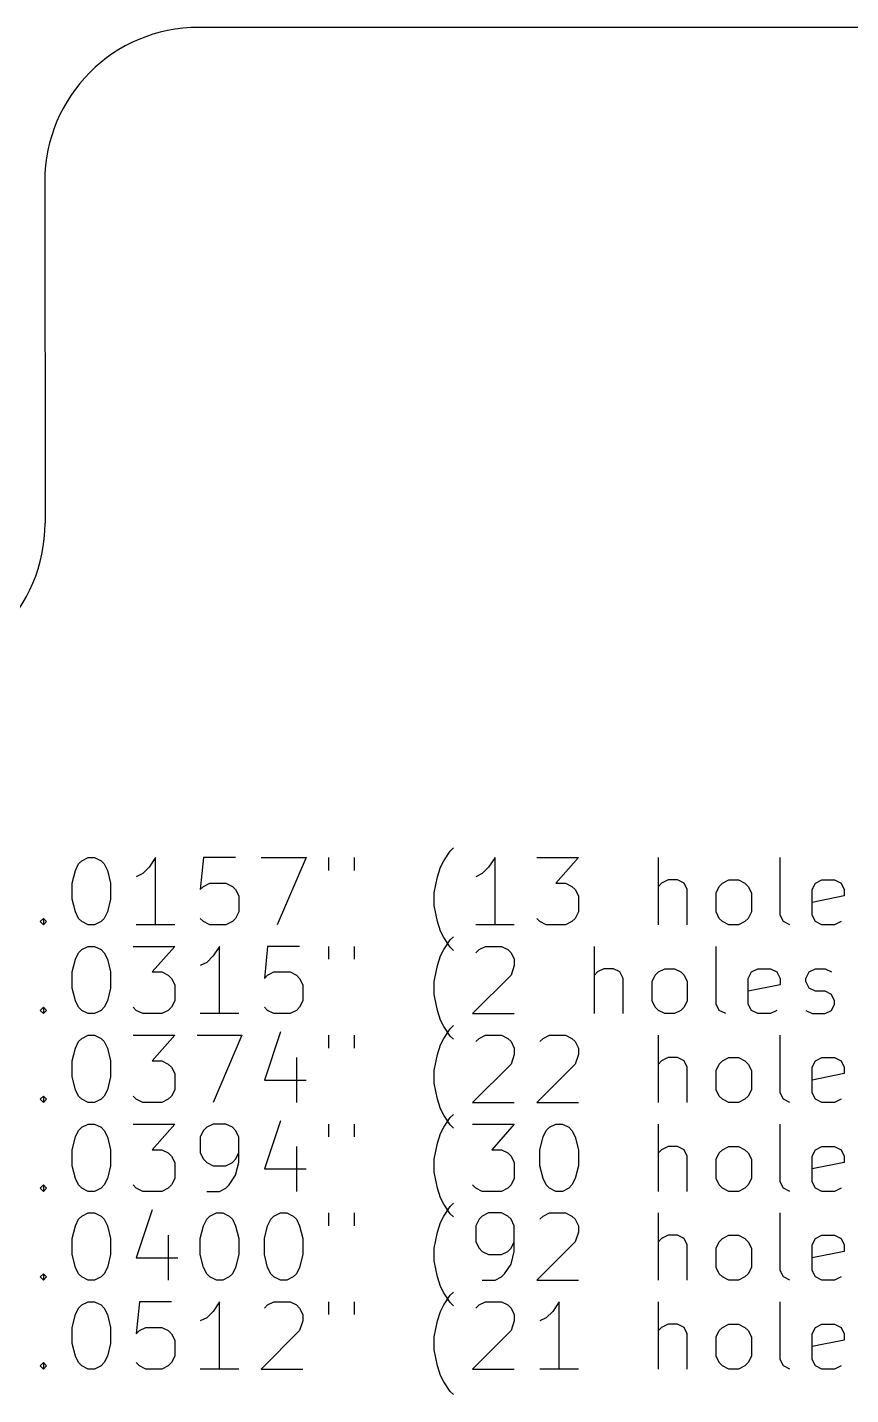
# Model space of a CAD drawing. Extents: x 101 to 200, y -172 to -22.
# Drawn here: x 125.76 to 150.24, y -172.29 to -131.66 of the extents above; entities that cross this region are included whole.
import ezdxf

# ---------------------------------------------------------------- set-up
doc = ezdxf.new("R2010")
doc.units = 0
doc.layers.add('BLACK', color=7, linetype='CONTINUOUS')

msp = doc.modelspace()

# ---------------------------------------------------------------- linework, layer by layer
at = {"layer": 'BLACK', "linetype": 'CONTINUOUS'}
for p, q in [((168.259, -131.663), (130.852, -131.663)), ((126.28, -136.235), (126.288, -146.396)), ((127.285, -156.524), (127.38, -156.428)), ((127.38, -156.428), (127.57, -156.333)), ((127.57, -156.333), (127.761, -156.333)), ((127.761, -156.333), (127.951, -156.428)), ((127.951, -156.428), (128.047, -156.524)), ((129.57, -156.333), (129.38, -156.619)), ((129.57, -158.333), (129.57, -156.333)), ((130.999, -156.333), (130.904, -157.285)), ((131.951, -156.333), (130.999, -156.333)), ((132.713, -156.333), (134.047, -156.333)), ((134.047, -156.333), (133.19, -158.333)), ((134.713, -156.333), (134.713, -156.714)), ((135.475, -156.333), (135.475, -156.714)), ((138.047, -156.619), (138.142, -156.428)), ((138.142, -156.428), (138.332, -156.143)), ((138.332, -156.143), (138.428, -156.047)), ((139.666, -156.333), (139.475, -156.619)), ((139.666, -158.333), (139.666, -156.333)), ((140.904, -156.333), (142.142, -156.333)), ((142.142, -156.333), (141.475, -157.095)), ((144.523, -158.333), (144.523, -156.333)), ((148.142, -158.047), (148.142, -156.333)), ((127.094, -157.095), (127.19, -156.714)), ((127.19, -156.714), (127.285, -156.524)), ((128.047, -156.524), (128.142, -156.714)), ((128.142, -156.714), (128.237, -157.095)), ((129.19, -156.809), (128.999, -156.905)), ((129.38, -156.619), (129.19, -156.809)), ((137.951, -156.905), (138.047, -156.619)), ((139.285, -156.809), (139.094, -156.905)), ((139.475, -156.619), (139.285, -156.809)), ((127.094, -157.571), (127.094, -157.095)), ((128.237, -157.095), (128.237, -157.571)), ((130.904, -157.285), (130.999, -157.19)), ((130.999, -157.19), (131.19, -157.095)), ((131.19, -157.095), (131.666, -157.095)), ((131.666, -157.095), (131.856, -157.19)), ((131.856, -157.19), (131.951, -157.285)), ((137.856, -157.381), (137.951, -156.905)), ((141.475, -157.095), (141.761, -157.095)), ((141.761, -157.095), (141.951, -157.19)), ((141.951, -157.19), (142.047, -157.285)), ((144.618, -157.095), (144.523, -157.19)), ((144.809, -157), (144.618, -157.095)), ((145.094, -157), (144.809, -157)), ((145.285, -157.095), (145.094, -157)), ((145.38, -157.285), (145.285, -157.095)), ((146.237, -157.381), (146.332, -157.19)), ((146.332, -157.19), (146.428, -157.095)), ((146.428, -157.095), (146.618, -157)), ((146.618, -157), (146.904, -157)), ((146.904, -157), (147.094, -157.095)), ((147.094, -157.095), (147.19, -157.19)), ((147.19, -157.19), (147.285, -157.381)), ((149.094, -157.285), (149.19, -157.095)), ((149.19, -157.095), (149.38, -157)), ((149.38, -157), (149.761, -157)), ((149.761, -157), (149.951, -157.095)), ((149.951, -157.095), (150.047, -157.285)), ((127.19, -157.952), (127.094, -157.571)), ((128.237, -157.571), (128.142, -157.952)), ((131.951, -157.285), (132.047, -157.476)), ((132.047, -157.476), (132.047, -157.952)), ((137.856, -157.762), (137.856, -157.381)), ((142.047, -157.285), (142.142, -157.476)), ((142.142, -157.476), (142.142, -157.952)), ((145.38, -158.333), (145.38, -157.285)), ((146.237, -157.952), (146.237, -157.381)), ((147.285, -157.381), (147.285, -157.952)), ((149.094, -158.047), (149.094, -157.285)), ((150.047, -157.476), (149.094, -157.666)), ((150.047, -157.285), (150.047, -157.476)), ((127.285, -158.143), (127.19, -157.952)), ((128.142, -157.952), (128.047, -158.143)), ((132.047, -157.952), (131.951, -158.143)), ((137.951, -158.238), (137.856, -157.762)), ((142.142, -157.952), (142.047, -158.143)), ((146.332, -158.143), (146.237, -157.952)), ((147.285, -157.952), (147.19, -158.143)), ((148.237, -158.238), (148.142, -158.047)), ((149.19, -158.238), (149.094, -158.047)), ((126.142, -158.238), (126.237, -158.143)), ((126.237, -158.333), (126.142, -158.238)), ((126.237, -158.143), (126.332, -158.238)), ((126.237, -158.143), (126.237, -158.333)), ((126.332, -158.238), (126.237, -158.333)), ((127.38, -158.238), (127.285, -158.143)), ((127.57, -158.333), (127.38, -158.238)), ((127.761, -158.333), (127.57, -158.333)), ((127.951, -158.238), (127.761, -158.333)), ((128.047, -158.143), (127.951, -158.238)), ((130.142, -158.333), (128.999, -158.333)), ((130.999, -158.238), (130.904, -158.143)), ((131.19, -158.333), (130.999, -158.238)), ((131.666, -158.333), (131.19, -158.333)), ((131.856, -158.238), (131.666, -158.333)), ((131.951, -158.143), (131.856, -158.238)), ((138.047, -158.524), (137.951, -158.238)), ((140.237, -158.333), (139.094, -158.333)), ((140.999, -158.238), (140.904, -158.143)), ((141.19, -158.333), (140.999, -158.238)), ((141.761, -158.333), (141.19, -158.333)), ((141.951, -158.238), (141.761, -158.333)), ((142.047, -158.143), (141.951, -158.238)), ((146.428, -158.238), (146.332, -158.143)), ((146.618, -158.333), (146.428, -158.238)), ((146.904, -158.333), (146.618, -158.333)), ((147.094, -158.238), (146.904, -158.333)), ((147.19, -158.143), (147.094, -158.238)), ((148.428, -158.333), (148.237, -158.238)), ((149.38, -158.333), (149.19, -158.238)), ((149.761, -158.333), (149.38, -158.333)), ((149.951, -158.238), (149.761, -158.333)), ((138.142, -158.714), (138.047, -158.524)), ((138.332, -159), (138.142, -158.714)), ((138.142, -159.068), (138.332, -158.783)), ((138.332, -158.783), (138.428, -158.687)), ((127.19, -159.354), (127.285, -159.164)), ((127.285, -159.164), (127.38, -159.068)), ((127.38, -159.068), (127.57, -158.973)), ((127.57, -158.973), (127.761, -158.973)), ((127.761, -158.973), (127.951, -159.068)), ((127.951, -159.068), (128.047, -159.164)), ((128.047, -159.164), (128.142, -159.354)), ((128.904, -158.973), (130.142, -158.973)), ((130.142, -158.973), (129.475, -159.735)), ((131.285, -159.259), (131.094, -159.449)), ((131.475, -158.973), (131.285, -159.259)), ((131.475, -160.973), (131.475, -158.973)), ((132.904, -158.973), (132.809, -159.925)), ((133.856, -158.973), (132.904, -158.973)), ((134.713, -158.973), (134.713, -159.354)), ((135.475, -158.973), (135.475, -159.354)), ((137.951, -159.545), (138.047, -159.259)), ((138.047, -159.259), (138.142, -159.068)), ((138.428, -159.095), (138.332, -159)), ((139.094, -159.164), (139.19, -159.068)), ((139.19, -159.068), (139.38, -158.973)), ((139.38, -158.973), (139.856, -158.973)), ((139.856, -158.973), (140.047, -159.068)), ((140.047, -159.068), (140.142, -159.164)), ((140.142, -159.164), (140.237, -159.354)), ((142.618, -160.973), (142.618, -158.973)), ((146.237, -160.687), (146.237, -158.973)), ((127.094, -159.735), (127.19, -159.354)), ((128.142, -159.354), (128.237, -159.735)), ((131.094, -159.449), (130.904, -159.545)), ((137.856, -160.021), (137.951, -159.545)), ((140.237, -159.545), (140.142, -159.83)), ((140.237, -159.354), (140.237, -159.545)), ((142.904, -159.64), (142.713, -159.735)), ((143.19, -159.64), (142.904, -159.64)), ((143.38, -159.735), (143.19, -159.64)), ((144.523, -159.735), (144.713, -159.64)), ((144.713, -159.64), (144.999, -159.64)), ((144.999, -159.64), (145.19, -159.735)), ((147.285, -159.735), (147.475, -159.64)), ((147.475, -159.64), (147.856, -159.64)), ((147.856, -159.64), (148.047, -159.735)), ((148.999, -159.735), (149.19, -159.64)), ((149.19, -159.64), (149.475, -159.64)), ((149.475, -159.64), (149.666, -159.735)), ((127.094, -160.211), (127.094, -159.735)), ((128.237, -159.735), (128.237, -160.211)), ((129.475, -159.735), (129.761, -159.735)), ((129.761, -159.735), (129.951, -159.83)), ((129.951, -159.83), (130.047, -159.925)), ((130.047, -159.925), (130.142, -160.116)), ((132.809, -159.925), (132.904, -159.83)), ((132.904, -159.83), (133.094, -159.735)), ((133.094, -159.735), (133.57, -159.735)), ((133.57, -159.735), (133.761, -159.83)), ((133.761, -159.83), (133.856, -159.925)), ((133.856, -159.925), (133.951, -160.116)), ((137.856, -160.402), (137.856, -160.021)), ((140.142, -159.83), (138.999, -160.973)), ((142.713, -159.735), (142.618, -159.83)), ((143.475, -159.925), (143.38, -159.735)), ((143.475, -160.973), (143.475, -159.925)), ((144.332, -160.021), (144.428, -159.83)), ((144.332, -160.592), (144.332, -160.021)), ((144.428, -159.83), (144.523, -159.735)), ((145.19, -159.735), (145.285, -159.83)), ((145.285, -159.83), (145.38, -160.021)), ((145.38, -160.021), (145.38, -160.592)), ((147.19, -159.925), (147.285, -159.735)), ((147.19, -160.687), (147.19, -159.925)), ((148.047, -159.735), (148.142, -159.925)), ((148.142, -159.925), (148.142, -160.116)), ((148.904, -159.925), (148.999, -159.735)), ((148.904, -160.021), (148.904, -159.925)), ((148.999, -160.211), (148.904, -160.021)), ((127.19, -160.592), (127.094, -160.211)), ((128.237, -160.211), (128.142, -160.592)), ((130.142, -160.116), (130.142, -160.592)), ((133.951, -160.116), (133.951, -160.592)), ((137.951, -160.878), (137.856, -160.402)), ((148.142, -160.116), (147.19, -160.306)), ((149.19, -160.306), (148.999, -160.211)), ((149.475, -160.306), (149.19, -160.306)), ((149.666, -160.402), (149.475, -160.306)), ((149.761, -160.592), (149.666, -160.402)), ((126.142, -160.878), (126.237, -160.783)), ((126.237, -160.973), (126.142, -160.878)), ((126.237, -160.783), (126.332, -160.878)), ((126.237, -160.783), (126.237, -160.973)), ((126.332, -160.878), (126.237, -160.973)), ((127.285, -160.783), (127.19, -160.592)), ((127.38, -160.878), (127.285, -160.783)), ((127.57, -160.973), (127.38, -160.878)), ((127.951, -160.878), (127.761, -160.973)), ((128.047, -160.783), (127.951, -160.878)), ((128.142, -160.592), (128.047, -160.783)), ((128.999, -160.878), (128.904, -160.783)), ((129.19, -160.973), (128.999, -160.878)), ((129.951, -160.878), (129.761, -160.973)), ((130.047, -160.783), (129.951, -160.878)), ((130.142, -160.592), (130.047, -160.783)), ((132.904, -160.878), (132.809, -160.783)), ((133.094, -160.973), (132.904, -160.878)), ((133.761, -160.878), (133.57, -160.973)), ((133.856, -160.783), (133.761, -160.878)), ((133.951, -160.592), (133.856, -160.783)), ((138.047, -161.164), (137.951, -160.878)), ((144.428, -160.783), (144.332, -160.592)), ((144.523, -160.878), (144.428, -160.783)), ((144.713, -160.973), (144.523, -160.878)), ((145.19, -160.878), (144.999, -160.973)), ((145.285, -160.783), (145.19, -160.878)), ((145.38, -160.592), (145.285, -160.783)), ((146.332, -160.878), (146.237, -160.687)), ((146.523, -160.973), (146.332, -160.878)), ((147.285, -160.878), (147.19, -160.687)), ((147.475, -160.973), (147.285, -160.878)), ((148.047, -160.878), (147.856, -160.973)), ((148.904, -160.878), (149.094, -160.973)), ((149.475, -160.973), (149.666, -160.878)), ((149.666, -160.878), (149.761, -160.687)), ((149.761, -160.687), (149.761, -160.592)), ((127.761, -160.973), (127.57, -160.973)), ((129.761, -160.973), (129.19, -160.973)), ((132.047, -160.973), (130.904, -160.973)), ((133.57, -160.973), (133.094, -160.973)), ((138.142, -161.354), (138.047, -161.164)), ((138.999, -160.973), (140.237, -160.973)), ((144.999, -160.973), (144.713, -160.973)), ((147.856, -160.973), (147.475, -160.973)), ((149.094, -160.973), (149.475, -160.973)), ((127.285, -161.804), (127.38, -161.708)), ((127.38, -161.708), (127.57, -161.613)), ((127.57, -161.613), (127.761, -161.613)), ((127.761, -161.613), (127.951, -161.708)), ((127.951, -161.708), (128.047, -161.804)), ((128.904, -161.613), (130.142, -161.613)), ((130.142, -161.613), (129.475, -162.375)), ((130.809, -161.613), (132.142, -161.613)), ((132.142, -161.613), (131.285, -163.613)), ((133.285, -161.518), (132.809, -162.946)), ((134.713, -161.613), (134.713, -161.994)), ((135.475, -161.613), (135.475, -161.994)), ((138.047, -161.899), (138.142, -161.708)), ((138.332, -161.64), (138.142, -161.354)), ((138.142, -161.708), (138.332, -161.423)), ((138.332, -161.423), (138.428, -161.327)), ((138.428, -161.735), (138.332, -161.64)), ((139.094, -161.804), (139.19, -161.708)), ((139.19, -161.708), (139.38, -161.613)), ((139.38, -161.613), (139.856, -161.613)), ((139.856, -161.613), (140.047, -161.708)), ((140.047, -161.708), (140.142, -161.804)), ((140.999, -161.804), (141.094, -161.708)), ((141.094, -161.708), (141.285, -161.613)), ((141.285, -161.613), (141.761, -161.613)), ((141.761, -161.613), (141.951, -161.708)), ((141.951, -161.708), (142.047, -161.804)), ((144.523, -163.613), (144.523, -161.613)), ((148.142, -163.327), (148.142, -161.613)), ((127.094, -162.375), (127.19, -161.994)), ((127.19, -161.994), (127.285, -161.804)), ((128.047, -161.804), (128.142, -161.994)), ((128.142, -161.994), (128.237, -162.375)), ((137.951, -162.185), (138.047, -161.899)), ((140.142, -161.804), (140.237, -161.994)), ((140.237, -161.994), (140.237, -162.185)), ((142.047, -161.804), (142.142, -161.994)), ((142.142, -161.994), (142.142, -162.185)), ((127.094, -162.851), (127.094, -162.375)), ((128.237, -162.375), (128.237, -162.851)), ((129.475, -162.375), (129.761, -162.375)), ((129.761, -162.375), (129.951, -162.47)), ((129.951, -162.47), (130.047, -162.565)), ((133.761, -162.28), (133.761, -163.613)), ((137.856, -162.661), (137.951, -162.185)), ((140.142, -162.47), (138.999, -163.613)), ((140.237, -162.185), (140.142, -162.47)), ((142.047, -162.47), (140.904, -163.613)), ((142.142, -162.185), (142.047, -162.47)), ((144.618, -162.375), (144.523, -162.47)), ((144.809, -162.28), (144.618, -162.375)), ((145.094, -162.28), (144.809, -162.28)), ((145.285, -162.375), (145.094, -162.28)), ((145.38, -162.565), (145.285, -162.375)), ((146.237, -162.661), (146.332, -162.47)), ((146.332, -162.47), (146.428, -162.375)), ((146.428, -162.375), (146.618, -162.28)), ((146.618, -162.28), (146.904, -162.28)), ((146.904, -162.28), (147.094, -162.375)), ((147.094, -162.375), (147.19, -162.47)), ((147.19, -162.47), (147.285, -162.661)), ((149.094, -162.565), (149.19, -162.375)), ((149.19, -162.375), (149.38, -162.28)), ((149.38, -162.28), (149.761, -162.28)), ((149.761, -162.28), (149.951, -162.375)), ((149.951, -162.375), (150.047, -162.565)), ((127.19, -163.232), (127.094, -162.851)), ((128.237, -162.851), (128.142, -163.232)), ((130.047, -162.565), (130.142, -162.756)), ((130.142, -162.756), (130.142, -163.232)), ((137.856, -163.042), (137.856, -162.661)), ((145.38, -163.613), (145.38, -162.565)), ((146.237, -163.232), (146.237, -162.661)), ((147.285, -162.661), (147.285, -163.232)), ((149.094, -163.327), (149.094, -162.565)), ((150.047, -162.756), (149.094, -162.946)), ((150.047, -162.565), (150.047, -162.756)), ((127.285, -163.423), (127.19, -163.232)), ((128.142, -163.232), (128.047, -163.423)), ((130.142, -163.232), (130.047, -163.423)), ((132.809, -162.946), (134.047, -162.946)), ((137.951, -163.518), (137.856, -163.042)), ((146.332, -163.423), (146.237, -163.232)), ((147.285, -163.232), (147.19, -163.423)), ((148.237, -163.518), (148.142, -163.327)), ((149.19, -163.518), (149.094, -163.327)), ((126.142, -163.518), (126.237, -163.423)), ((126.237, -163.613), (126.142, -163.518)), ((126.237, -163.423), (126.332, -163.518)), ((126.237, -163.423), (126.237, -163.613)), ((126.332, -163.518), (126.237, -163.613)), ((127.38, -163.518), (127.285, -163.423)), ((127.57, -163.613), (127.38, -163.518)), ((127.761, -163.613), (127.57, -163.613)), ((127.951, -163.518), (127.761, -163.613)), ((128.047, -163.423), (127.951, -163.518)), ((128.999, -163.518), (128.904, -163.423)), ((129.19, -163.613), (128.999, -163.518)), ((129.761, -163.613), (129.19, -163.613)), ((129.951, -163.518), (129.761, -163.613)), ((130.047, -163.423), (129.951, -163.518)), ((138.047, -163.804), (137.951, -163.518)), ((138.999, -163.613), (140.237, -163.613)), ((140.904, -163.613), (142.142, -163.613)), ((146.428, -163.518), (146.332, -163.423)), ((146.618, -163.613), (146.428, -163.518)), ((146.904, -163.613), (146.618, -163.613)), ((147.094, -163.518), (146.904, -163.613)), ((147.19, -163.423), (147.094, -163.518)), ((148.428, -163.613), (148.237, -163.518)), ((149.38, -163.613), (149.19, -163.518)), ((149.761, -163.613), (149.38, -163.613)), ((149.951, -163.518), (149.761, -163.613)), ((138.142, -163.994), (138.047, -163.804)), ((138.332, -164.28), (138.142, -163.994)), ((138.142, -164.348), (138.332, -164.063)), ((138.332, -164.063), (138.428, -163.967)), ((127.19, -164.634), (127.285, -164.444)), ((127.285, -164.444), (127.38, -164.348)), ((127.38, -164.348), (127.57, -164.253)), ((127.57, -164.253), (127.761, -164.253)), ((127.761, -164.253), (127.951, -164.348)), ((127.951, -164.348), (128.047, -164.444)), ((128.047, -164.444), (128.142, -164.634)), ((128.904, -164.253), (130.142, -164.253)), ((130.142, -164.253), (129.475, -165.015)), ((130.999, -164.444), (130.904, -164.634)), ((131.094, -164.348), (130.999, -164.444)), ((131.285, -164.253), (131.094, -164.348)), ((131.666, -164.253), (131.285, -164.253)), ((131.856, -164.348), (131.666, -164.253)), ((131.951, -164.444), (131.856, -164.348)), ((132.047, -164.634), (131.951, -164.444)), ((133.285, -164.158), (132.809, -165.586)), ((134.713, -164.253), (134.713, -164.634)), ((135.475, -164.253), (135.475, -164.634)), ((137.951, -164.825), (138.047, -164.539)), ((138.047, -164.539), (138.142, -164.348)), ((138.428, -164.375), (138.332, -164.28)), ((138.999, -164.253), (140.237, -164.253)), ((140.237, -164.253), (139.57, -165.015)), ((141.094, -164.634), (141.19, -164.444)), ((141.19, -164.444), (141.285, -164.348)), ((141.285, -164.348), (141.475, -164.253)), ((141.475, -164.253), (141.666, -164.253)), ((141.666, -164.253), (141.856, -164.348)), ((141.856, -164.348), (141.951, -164.444)), ((141.951, -164.444), (142.047, -164.634)), ((144.523, -166.253), (144.523, -164.253)), ((148.142, -165.967), (148.142, -164.253)), ((127.094, -165.015), (127.19, -164.634)), ((128.142, -164.634), (128.237, -165.015)), ((130.904, -164.634), (130.904, -165.11)), ((132.047, -165.396), (132.047, -164.634)), ((133.761, -164.92), (133.761, -166.253)), ((137.856, -165.301), (137.951, -164.825)), ((140.999, -165.015), (141.094, -164.634)), ((142.047, -164.634), (142.142, -165.015)), ((144.809, -164.92), (144.618, -165.015)), ((145.094, -164.92), (144.809, -164.92)), ((145.285, -165.015), (145.094, -164.92)), ((146.428, -165.015), (146.618, -164.92)), ((146.618, -164.92), (146.904, -164.92)), ((146.904, -164.92), (147.094, -165.015)), ((149.19, -165.015), (149.38, -164.92)), ((149.38, -164.92), (149.761, -164.92)), ((149.761, -164.92), (149.951, -165.015)), ((127.094, -165.491), (127.094, -165.015)), ((128.237, -165.015), (128.237, -165.491)), ((129.475, -165.015), (129.761, -165.015)), ((129.761, -165.015), (129.951, -165.11)), ((129.951, -165.11), (130.047, -165.205)), ((130.047, -165.205), (130.142, -165.396)), ((130.904, -165.11), (130.999, -165.301)), ((130.999, -165.301), (131.094, -165.396)), ((131.856, -165.396), (131.951, -165.301)), ((131.951, -165.301), (132.047, -165.11)), ((137.856, -165.682), (137.856, -165.301)), ((139.57, -165.015), (139.856, -165.015)), ((139.856, -165.015), (140.047, -165.11)), ((140.047, -165.11), (140.142, -165.205)), ((140.142, -165.205), (140.237, -165.396)), ((140.999, -165.491), (140.999, -165.015)), ((142.142, -165.015), (142.142, -165.491)), ((144.618, -165.015), (144.523, -165.11)), ((145.38, -165.205), (145.285, -165.015)), ((145.38, -166.253), (145.38, -165.205)), ((146.237, -165.301), (146.332, -165.11)), ((146.237, -165.872), (146.237, -165.301)), ((146.332, -165.11), (146.428, -165.015)), ((147.094, -165.015), (147.19, -165.11)), ((147.19, -165.11), (147.285, -165.301)), ((147.285, -165.301), (147.285, -165.872)), ((149.094, -165.205), (149.19, -165.015)), ((149.094, -165.967), (149.094, -165.205)), ((149.951, -165.015), (150.047, -165.205)), ((150.047, -165.205), (150.047, -165.396)), ((127.19, -165.872), (127.094, -165.491)), ((128.237, -165.491), (128.142, -165.872)), ((130.142, -165.396), (130.142, -165.872)), ((131.094, -165.396), (131.285, -165.491)), ((131.285, -165.491), (131.666, -165.491)), ((131.666, -165.491), (131.856, -165.396)), ((131.761, -166.063), (131.951, -165.777)), ((131.951, -165.777), (132.047, -165.396)), ((132.809, -165.586), (134.047, -165.586)), ((137.951, -166.158), (137.856, -165.682)), ((140.237, -165.396), (140.237, -165.872)), ((141.094, -165.872), (140.999, -165.491)), ((142.142, -165.491), (142.047, -165.872)), ((150.047, -165.396), (149.094, -165.586)), ((126.142, -166.158), (126.237, -166.063)), ((126.237, -166.253), (126.142, -166.158)), ((126.237, -166.063), (126.332, -166.158)), ((126.237, -166.063), (126.237, -166.253)), ((126.332, -166.158), (126.237, -166.253)), ((127.285, -166.063), (127.19, -165.872)), ((127.38, -166.158), (127.285, -166.063)), ((127.57, -166.253), (127.38, -166.158)), ((127.951, -166.158), (127.761, -166.253)), ((128.047, -166.063), (127.951, -166.158)), ((128.142, -165.872), (128.047, -166.063)), ((128.999, -166.158), (128.904, -166.063)), ((129.19, -166.253), (128.999, -166.158)), ((129.951, -166.158), (129.761, -166.253)), ((130.047, -166.063), (129.951, -166.158)), ((130.142, -165.872), (130.047, -166.063)), ((131.475, -166.253), (131.666, -166.158)), ((131.666, -166.158), (131.761, -166.063)), ((138.047, -166.444), (137.951, -166.158)), ((139.094, -166.158), (138.999, -166.063)), ((139.285, -166.253), (139.094, -166.158)), ((140.047, -166.158), (139.856, -166.253)), ((140.142, -166.063), (140.047, -166.158)), ((140.237, -165.872), (140.142, -166.063)), ((141.19, -166.063), (141.094, -165.872)), ((141.285, -166.158), (141.19, -166.063)), ((141.475, -166.253), (141.285, -166.158)), ((141.856, -166.158), (141.666, -166.253)), ((141.951, -166.063), (141.856, -166.158)), ((142.047, -165.872), (141.951, -166.063)), ((146.332, -166.063), (146.237, -165.872)), ((146.428, -166.158), (146.332, -166.063)), ((146.618, -166.253), (146.428, -166.158)), ((147.094, -166.158), (146.904, -166.253)), ((147.19, -166.063), (147.094, -166.158)), ((147.285, -165.872), (147.19, -166.063)), ((148.237, -166.158), (148.142, -165.967)), ((148.428, -166.253), (148.237, -166.158)), ((149.19, -166.158), (149.094, -165.967)), ((149.38, -166.253), (149.19, -166.158)), ((149.951, -166.158), (149.761, -166.253)), ((127.761, -166.253), (127.57, -166.253)), ((129.761, -166.253), (129.19, -166.253)), ((131.094, -166.253), (131.475, -166.253)), ((138.142, -166.634), (138.047, -166.444)), ((139.856, -166.253), (139.285, -166.253)), ((141.666, -166.253), (141.475, -166.253)), ((146.904, -166.253), (146.618, -166.253)), ((149.761, -166.253), (149.38, -166.253)), ((127.285, -167.084), (127.38, -166.988)), ((127.38, -166.988), (127.57, -166.893)), ((127.57, -166.893), (127.761, -166.893)), ((127.761, -166.893), (127.951, -166.988)), ((127.951, -166.988), (128.047, -167.084)), ((129.475, -166.798), (128.999, -168.226)), ((131.094, -167.084), (131.19, -166.988)), ((131.19, -166.988), (131.38, -166.893)), ((131.38, -166.893), (131.57, -166.893)), ((131.57, -166.893), (131.761, -166.988)), ((131.761, -166.988), (131.856, -167.084)), ((132.999, -167.084), (133.094, -166.988)), ((133.094, -166.988), (133.285, -166.893)), ((133.285, -166.893), (133.475, -166.893)), ((133.475, -166.893), (133.666, -166.988)), ((133.666, -166.988), (133.761, -167.084)), ((134.713, -166.893), (134.713, -167.274)), ((135.475, -166.893), (135.475, -167.274)), ((138.047, -167.179), (138.142, -166.988)), ((138.332, -166.92), (138.142, -166.634)), ((138.142, -166.988), (138.332, -166.703)), ((138.332, -166.703), (138.428, -166.607)), ((138.428, -167.015), (138.332, -166.92)), ((139.285, -166.988), (139.19, -167.084)), ((139.475, -166.893), (139.285, -166.988)), ((139.856, -166.893), (139.475, -166.893)), ((140.047, -166.988), (139.856, -166.893)), ((140.142, -167.084), (140.047, -166.988)), ((140.999, -167.084), (141.094, -166.988)), ((141.094, -166.988), (141.285, -166.893)), ((141.285, -166.893), (141.761, -166.893)), ((141.761, -166.893), (141.951, -166.988)), ((141.951, -166.988), (142.047, -167.084)), ((144.523, -168.893), (144.523, -166.893)), ((148.142, -168.607), (148.142, -166.893)), ((127.094, -167.655), (127.19, -167.274)), ((127.19, -167.274), (127.285, -167.084)), ((128.047, -167.084), (128.142, -167.274)), ((128.142, -167.274), (128.237, -167.655)), ((130.904, -167.655), (130.999, -167.274)), ((130.999, -167.274), (131.094, -167.084)), ((131.856, -167.084), (131.951, -167.274)), ((131.951, -167.274), (132.047, -167.655)), ((132.809, -167.655), (132.904, -167.274)), ((132.904, -167.274), (132.999, -167.084)), ((133.761, -167.084), (133.856, -167.274)), ((133.856, -167.274), (133.951, -167.655)), ((137.951, -167.465), (138.047, -167.179)), ((139.19, -167.084), (139.094, -167.274)), ((139.094, -167.274), (139.094, -167.75)), ((140.237, -167.274), (140.142, -167.084)), ((140.237, -168.036), (140.237, -167.274)), ((142.047, -167.084), (142.142, -167.274)), ((142.142, -167.274), (142.142, -167.465)), ((127.094, -168.131), (127.094, -167.655)), ((128.237, -167.655), (128.237, -168.131)), ((129.951, -167.56), (129.951, -168.893)), ((130.904, -168.131), (130.904, -167.655)), ((132.047, -167.655), (132.047, -168.131)), ((132.809, -168.131), (132.809, -167.655)), ((133.951, -167.655), (133.951, -168.131)), ((137.856, -167.941), (137.951, -167.465)), ((139.094, -167.75), (139.19, -167.941)), ((140.142, -167.941), (140.237, -167.75)), ((142.047, -167.75), (140.904, -168.893)), ((142.142, -167.465), (142.047, -167.75)), ((144.618, -167.655), (144.523, -167.75)), ((144.809, -167.56), (144.618, -167.655)), ((145.094, -167.56), (144.809, -167.56)), ((145.285, -167.655), (145.094, -167.56)), ((145.38, -167.845), (145.285, -167.655)), ((146.237, -167.941), (146.332, -167.75)), ((146.332, -167.75), (146.428, -167.655)), ((146.428, -167.655), (146.618, -167.56)), ((146.618, -167.56), (146.904, -167.56)), ((146.904, -167.56), (147.094, -167.655)), ((147.094, -167.655), (147.19, -167.75)), ((147.19, -167.75), (147.285, -167.941)), ((149.094, -167.845), (149.19, -167.655)), ((149.19, -167.655), (149.38, -167.56)), ((149.38, -167.56), (149.761, -167.56)), ((149.761, -167.56), (149.951, -167.655)), ((149.951, -167.655), (150.047, -167.845)), ((127.19, -168.512), (127.094, -168.131)), ((128.237, -168.131), (128.142, -168.512)), ((130.999, -168.512), (130.904, -168.131)), ((132.047, -168.131), (131.951, -168.512)), ((132.904, -168.512), (132.809, -168.131)), ((133.951, -168.131), (133.856, -168.512)), ((137.856, -168.322), (137.856, -167.941)), ((139.19, -167.941), (139.285, -168.036)), ((139.285, -168.036), (139.475, -168.131)), ((139.475, -168.131), (139.856, -168.131)), ((139.856, -168.131), (140.047, -168.036)), ((140.047, -168.036), (140.142, -167.941)), ((140.142, -168.417), (140.237, -168.036)), ((145.38, -168.893), (145.38, -167.845)), ((146.237, -168.512), (146.237, -167.941)), ((147.285, -167.941), (147.285, -168.512)), ((149.094, -168.607), (149.094, -167.845)), ((150.047, -168.036), (149.094, -168.226)), ((150.047, -167.845), (150.047, -168.036)), ((127.285, -168.703), (127.19, -168.512)), ((128.142, -168.512), (128.047, -168.703)), ((128.999, -168.226), (130.237, -168.226)), ((131.094, -168.703), (130.999, -168.512)), ((131.951, -168.512), (131.856, -168.703)), ((132.999, -168.703), (132.904, -168.512)), ((133.856, -168.512), (133.761, -168.703)), ((137.951, -168.798), (137.856, -168.322)), ((139.951, -168.703), (140.142, -168.417)), ((146.332, -168.703), (146.237, -168.512)), ((147.285, -168.512), (147.19, -168.703)), ((148.237, -168.798), (148.142, -168.607)), ((149.19, -168.798), (149.094, -168.607)), ((126.142, -168.798), (126.237, -168.703)), ((126.237, -168.893), (126.142, -168.798)), ((126.237, -168.703), (126.332, -168.798)), ((126.237, -168.703), (126.237, -168.893)), ((126.332, -168.798), (126.237, -168.893)), ((127.38, -168.798), (127.285, -168.703)), ((127.57, -168.893), (127.38, -168.798)), ((127.761, -168.893), (127.57, -168.893)), ((127.951, -168.798), (127.761, -168.893)), ((128.047, -168.703), (127.951, -168.798)), ((131.19, -168.798), (131.094, -168.703)), ((131.38, -168.893), (131.19, -168.798)), ((131.57, -168.893), (131.38, -168.893)), ((131.761, -168.798), (131.57, -168.893)), ((131.856, -168.703), (131.761, -168.798)), ((133.094, -168.798), (132.999, -168.703)), ((133.285, -168.893), (133.094, -168.798)), ((133.475, -168.893), (133.285, -168.893)), ((133.666, -168.798), (133.475, -168.893)), ((133.761, -168.703), (133.666, -168.798)), ((138.047, -169.084), (137.951, -168.798)), ((139.285, -168.893), (139.666, -168.893)), ((139.666, -168.893), (139.856, -168.798)), ((139.856, -168.798), (139.951, -168.703)), ((140.904, -168.893), (142.142, -168.893)), ((146.428, -168.798), (146.332, -168.703)), ((146.618, -168.893), (146.428, -168.798)), ((146.904, -168.893), (146.618, -168.893)), ((147.094, -168.798), (146.904, -168.893)), ((147.19, -168.703), (147.094, -168.798)), ((148.428, -168.893), (148.237, -168.798)), ((149.38, -168.893), (149.19, -168.798)), ((149.761, -168.893), (149.38, -168.893)), ((149.951, -168.798), (149.761, -168.893)), ((138.142, -169.274), (138.047, -169.084)), ((138.332, -169.56), (138.142, -169.274)), ((138.142, -169.628), (138.332, -169.343)), ((138.332, -169.343), (138.428, -169.247)), ((127.19, -169.914), (127.285, -169.724)), ((127.285, -169.724), (127.38, -169.628)), ((127.38, -169.628), (127.57, -169.533)), ((127.57, -169.533), (127.761, -169.533)), ((127.761, -169.533), (127.951, -169.628)), ((127.951, -169.628), (128.047, -169.724)), ((128.047, -169.724), (128.142, -169.914)), ((129.094, -169.533), (128.999, -170.485)), ((130.047, -169.533), (129.094, -169.533)), ((131.285, -169.819), (131.094, -170.009)), ((131.475, -169.533), (131.285, -169.819)), ((131.475, -171.533), (131.475, -169.533)), ((132.809, -169.724), (132.904, -169.628)), ((132.904, -169.628), (133.094, -169.533)), ((133.094, -169.533), (133.57, -169.533)), ((133.57, -169.533), (133.761, -169.628)), ((133.761, -169.628), (133.856, -169.724)), ((133.856, -169.724), (133.951, -169.914)), ((134.713, -169.533), (134.713, -169.914)), ((135.475, -169.533), (135.475, -169.914)), ((137.951, -170.105), (138.047, -169.819)), ((138.047, -169.819), (138.142, -169.628)), ((138.428, -169.655), (138.332, -169.56)), ((139.094, -169.724), (139.19, -169.628)), ((139.19, -169.628), (139.38, -169.533)), ((139.38, -169.533), (139.856, -169.533)), ((139.856, -169.533), (140.047, -169.628)), ((140.047, -169.628), (140.142, -169.724)), ((140.142, -169.724), (140.237, -169.914)), ((141.38, -169.819), (141.19, -170.009)), ((141.57, -169.533), (141.38, -169.819)), ((141.57, -171.533), (141.57, -169.533)), ((144.523, -171.533), (144.523, -169.533)), ((148.142, -171.247), (148.142, -169.533)), ((127.094, -170.295), (127.19, -169.914)), ((128.142, -169.914), (128.237, -170.295)), ((131.094, -170.009), (130.904, -170.105)), ((133.951, -170.105), (133.856, -170.39)), ((133.951, -169.914), (133.951, -170.105)), ((137.856, -170.581), (137.951, -170.105)), ((140.237, -170.105), (140.142, -170.39)), ((140.237, -169.914), (140.237, -170.105)), ((141.19, -170.009), (140.999, -170.105)), ((144.809, -170.2), (144.618, -170.295)), ((145.094, -170.2), (144.809, -170.2)), ((145.285, -170.295), (145.094, -170.2)), ((146.428, -170.295), (146.618, -170.2)), ((146.618, -170.2), (146.904, -170.2)), ((146.904, -170.2), (147.094, -170.295)), ((149.19, -170.295), (149.38, -170.2)), ((149.38, -170.2), (149.761, -170.2)), ((149.761, -170.2), (149.951, -170.295)), ((127.094, -170.771), (127.094, -170.295)), ((128.237, -170.295), (128.237, -170.771)), ((128.999, -170.485), (129.094, -170.39)), ((129.094, -170.39), (129.285, -170.295)), ((129.285, -170.295), (129.761, -170.295)), ((129.761, -170.295), (129.951, -170.39)), ((129.951, -170.39), (130.047, -170.485)), ((130.047, -170.485), (130.142, -170.676)), ((133.856, -170.39), (132.713, -171.533)), ((137.856, -170.962), (137.856, -170.581)), ((140.142, -170.39), (138.999, -171.533)), ((144.618, -170.295), (144.523, -170.39)), ((145.38, -170.485), (145.285, -170.295)), ((145.38, -171.533), (145.38, -170.485)), ((146.237, -170.581), (146.332, -170.39)), ((146.237, -171.152), (146.237, -170.581)), ((146.332, -170.39), (146.428, -170.295)), ((147.094, -170.295), (147.19, -170.39)), ((147.19, -170.39), (147.285, -170.581)), ((147.285, -170.581), (147.285, -171.152)), ((149.094, -170.485), (149.19, -170.295)), ((149.094, -171.247), (149.094, -170.485)), ((149.951, -170.295), (150.047, -170.485)), ((150.047, -170.485), (150.047, -170.676)), ((127.19, -171.152), (127.094, -170.771)), ((128.237, -170.771), (128.142, -171.152)), ((130.142, -170.676), (130.142, -171.152)), ((137.951, -171.438), (137.856, -170.962)), ((150.047, -170.676), (149.094, -170.866)), ((126.142, -171.438), (126.237, -171.343)), ((126.237, -171.533), (126.142, -171.438)), ((126.237, -171.343), (126.332, -171.438)), ((126.237, -171.343), (126.237, -171.533)), ((126.332, -171.438), (126.237, -171.533)), ((127.285, -171.343), (127.19, -171.152)), ((127.38, -171.438), (127.285, -171.343)), ((127.57, -171.533), (127.38, -171.438)), ((127.951, -171.438), (127.761, -171.533)), ((128.047, -171.343), (127.951, -171.438)), ((128.142, -171.152), (128.047, -171.343)), ((129.094, -171.438), (128.999, -171.343)), ((129.285, -171.533), (129.094, -171.438)), ((129.951, -171.438), (129.761, -171.533)), ((130.047, -171.343), (129.951, -171.438)), ((130.142, -171.152), (130.047, -171.343)), ((138.047, -171.724), (137.951, -171.438)), ((146.332, -171.343), (146.237, -171.152)), ((146.428, -171.438), (146.332, -171.343)), ((146.618, -171.533), (146.428, -171.438)), ((147.094, -171.438), (146.904, -171.533)), ((147.19, -171.343), (147.094, -171.438)), ((147.285, -171.152), (147.19, -171.343)), ((148.237, -171.438), (148.142, -171.247)), ((148.428, -171.533), (148.237, -171.438)), ((149.19, -171.438), (149.094, -171.247)), ((149.38, -171.533), (149.19, -171.438)), ((149.951, -171.438), (149.761, -171.533)), ((127.761, -171.533), (127.57, -171.533)), ((129.761, -171.533), (129.285, -171.533)), ((132.047, -171.533), (130.904, -171.533)), ((132.713, -171.533), (133.951, -171.533)), ((138.142, -171.914), (138.047, -171.724)), ((138.999, -171.533), (140.237, -171.533)), ((142.142, -171.533), (140.999, -171.533)), ((146.904, -171.533), (146.618, -171.533)), ((149.761, -171.533), (149.38, -171.533)), ((138.332, -172.2), (138.142, -171.914)), ((138.428, -172.295), (138.332, -172.2))]:
    msp.add_line(p, q, dxfattribs=at)
at = {"layer": 'BLACK'}
for centre, start, end in [((130.852, -136.235), 90.0001, 180), ((121.716, -146.396), -89.9999, 0)]:
    msp.add_arc(centre, 4.572, start, end, dxfattribs=at)

doc.saveas('drawing.dxf')
